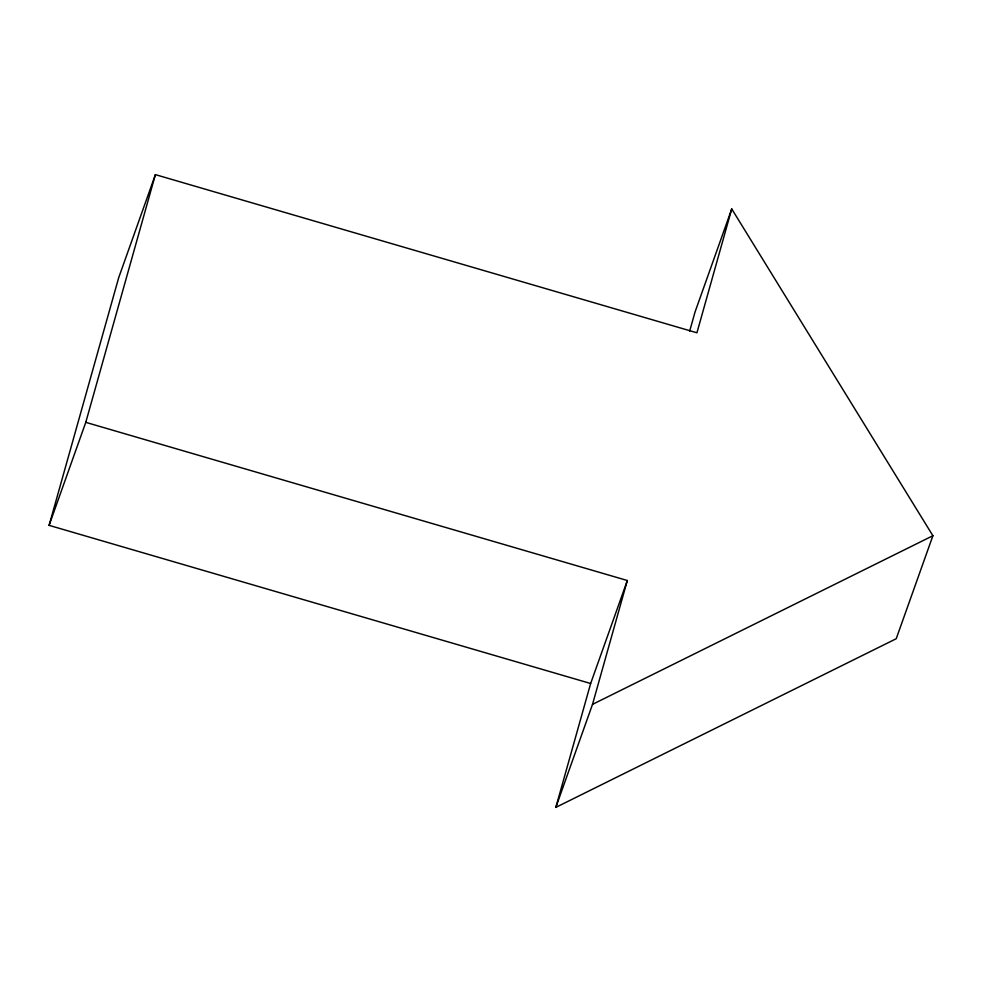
<?xml version="1.0" encoding="UTF-8"?>
<svg xmlns="http://www.w3.org/2000/svg" width="982" height="982" viewBox="0 0 982 982"><rect width="100%" height="100%" fill="white"/><g stroke="black" fill="none" stroke-linecap="round" stroke-linejoin="round"><path stroke-width="1.47" d="M49.1 525.358L118.712 277.636L155.389 174.624L696.938 332.788L731.737 208.921L932.9 535.73L896.222 638.73L555.837 807.376L590.648 683.509L627.326 580.509L85.778 422.346L49.1 525.358L590.648 683.509M85.778 422.346L155.389 174.624M689.671 331.094L695.06 311.932L731.737 208.921M555.837 807.376L592.514 704.364L627.326 580.509M592.514 704.364L932.9 535.73"/></g></svg>
